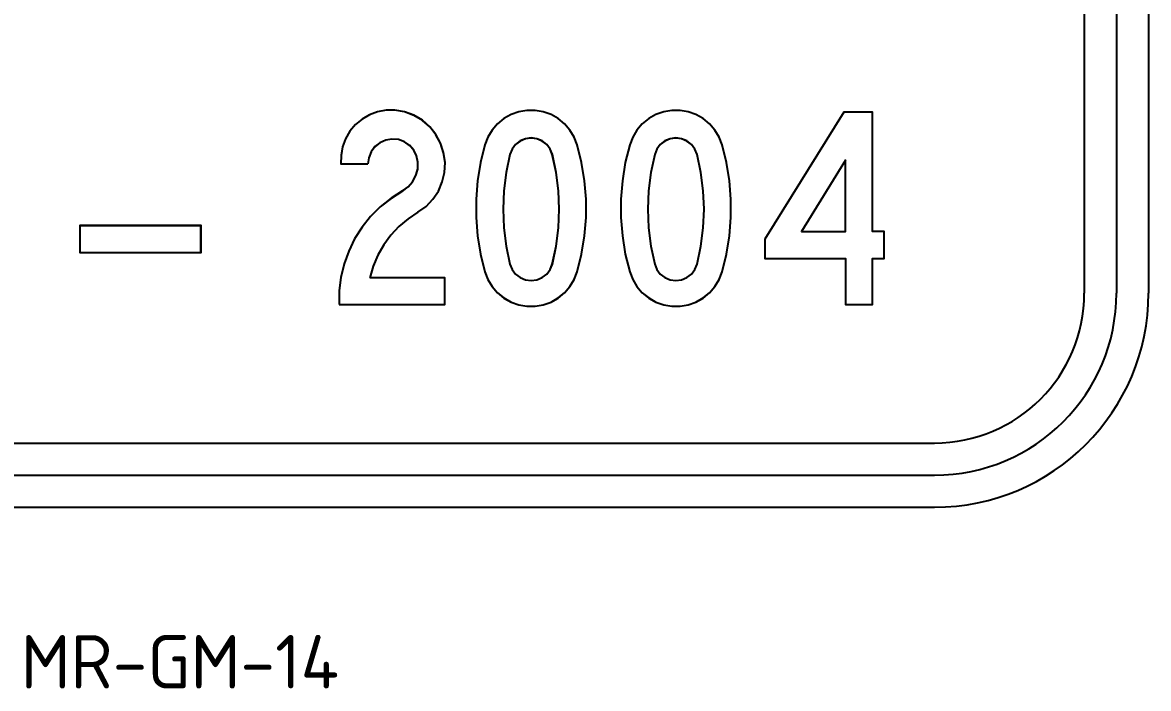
# Model space of a CAD drawing. Header units: millimetres. Extents: x 96 to 276, y 121 to 258.
# Drawn here: x 171.2 to 276.5, y 120.6 to 182.8 of the extents above; entities that cross this region are included whole.
import ezdxf

# ---------------------------------------------------------------- set-up
doc = ezdxf.new("R2010")
doc.units = ezdxf.units.MM
doc.layers.add('L25', color=1, linetype='Continuous')
doc.layers.add('L35', color=3, linetype='Continuous')
doc.styles.add('iso', font='iso3098b.shx')

# ---------------------------------------------------------------- blocks, each defined once
blk = doc.blocks.new('REVEGETATION')
at = {"layer": 'L35'}
for points in [[(89.92, -19.29), (90.67, -18.75), (91.31, -18.08), (91.83, -17.32), (92.19, -16.46), (92.41, -15.57), (92.45, -14.64), (92.32, -13.73), (92.04, -12.84), (91.6, -12.04), (91.03, -11.31), (90.33, -10.7), (89.53, -10.24), (88.67, -9.91), (87.76, -9.75), (86.94, -9.75), (86.15, -9.89), (85.39, -10.17), (84.69, -10.58), (84.07, -11.1), (83.55, -11.72), (83.15, -12.42), (82.87, -13.18), (82.73, -13.98), (82.72, -14.78), (85.24, -14.78)], [(89.92, -19.29), (90.67, -18.75), (91.31, -18.08), (91.83, -17.32), (92.19, -16.46), (92.41, -15.57), (92.45, -14.64), (92.32, -13.73), (92.04, -12.84), (91.6, -12.04), (91.03, -11.31), (90.33, -10.7), (89.53, -10.24), (88.67, -9.91), (87.76, -9.75), (86.94, -9.75), (86.15, -9.89), (85.39, -10.17), (84.69, -10.58), (84.07, -11.1), (83.55, -11.72), (83.15, -12.42), (82.87, -13.18), (82.73, -13.98), (82.72, -14.78), (85.24, -14.78)], [(89.92, -19.29), (90.67, -18.75), (91.31, -18.08), (91.83, -17.32), (92.19, -16.46), (92.41, -15.57), (92.45, -14.64), (92.32, -13.73), (92.04, -12.84), (91.6, -12.04), (91.03, -11.31), (90.33, -10.7), (89.53, -10.24), (88.67, -9.91), (87.76, -9.75), (86.94, -9.75), (86.15, -9.89), (85.39, -10.17), (84.69, -10.58), (84.07, -11.1), (83.55, -11.72), (83.15, -12.42), (82.87, -13.18), (82.73, -13.98), (82.72, -14.78), (85.24, -14.78)], [(89.92, -19.29), (90.67, -18.75), (91.31, -18.08), (91.83, -17.32), (92.19, -16.46), (92.41, -15.57), (92.45, -14.64), (92.32, -13.73), (92.04, -12.84), (91.6, -12.04), (91.03, -11.31), (90.33, -10.7), (89.53, -10.24), (88.67, -9.91), (87.76, -9.75), (86.94, -9.75), (86.15, -9.89), (85.39, -10.17), (84.69, -10.58), (84.07, -11.1), (83.55, -11.72), (83.15, -12.42), (82.87, -13.18), (82.73, -13.98), (82.72, -14.78), (85.24, -14.78)], [(104.81, -24.87), (105.22, -23.2), (105.49, -21.5), (105.63, -19.78), (105.63, -18.07), (105.49, -16.36), (105.22, -14.65), (104.81, -12.98), (104.53, -12.27), (104.13, -11.61), (103.63, -11.03), (103.03, -10.54), (102.37, -10.16), (101.63, -9.9), (100.88, -9.77), (100.11, -9.77), (99.35, -9.9), (98.63, -10.16), (97.96, -10.54), (97.36, -11.03), (96.86, -11.61), (96.46, -12.27), (96.18, -12.98), (95.77, -14.65), (95.49, -16.36), (95.35, -18.07), (95.35, -19.78), (95.49, -21.5), (95.77, -23.2), (96.18, -24.87), (96.46, -25.58), (96.86, -26.24), (97.36, -26.82), (97.96, -27.32), (98.63, -27.7), (99.35, -27.95), (100.11, -28.08), (100.88, -28.08), (101.63, -27.95), (102.37, -27.7), (103.03, -27.32), (103.63, -26.82), (104.13, -26.24), (104.53, -25.58), (104.81, -24.87), (104.81, -24.87)], [(104.81, -24.87), (105.22, -23.2), (105.49, -21.5), (105.63, -19.78), (105.63, -18.07), (105.49, -16.36), (105.22, -14.65), (104.81, -12.98), (104.53, -12.27), (104.13, -11.61), (103.63, -11.03), (103.03, -10.54), (102.37, -10.16), (101.63, -9.9), (100.88, -9.77), (100.11, -9.77), (99.35, -9.9), (98.63, -10.16), (97.96, -10.54), (97.36, -11.03), (96.86, -11.61), (96.46, -12.27), (96.18, -12.98), (95.77, -14.65), (95.49, -16.36), (95.35, -18.07), (95.35, -19.78), (95.49, -21.5), (95.77, -23.2), (96.18, -24.87), (96.46, -25.58), (96.86, -26.24), (97.36, -26.82), (97.96, -27.32), (98.63, -27.7), (99.35, -27.95), (100.11, -28.08), (100.88, -28.08), (101.63, -27.95), (102.37, -27.7), (103.03, -27.32), (103.63, -26.82), (104.13, -26.24), (104.53, -25.58), (104.81, -24.87), (104.81, -24.87)], [(104.81, -24.87), (105.22, -23.2), (105.49, -21.5), (105.63, -19.78), (105.63, -18.07), (105.49, -16.36), (105.22, -14.65), (104.81, -12.98), (104.53, -12.27), (104.13, -11.61), (103.63, -11.03), (103.03, -10.54), (102.37, -10.16), (101.63, -9.9), (100.88, -9.77), (100.11, -9.77), (99.35, -9.9), (98.63, -10.16), (97.96, -10.54), (97.36, -11.03), (96.86, -11.61), (96.46, -12.27), (96.18, -12.98), (95.77, -14.65), (95.49, -16.36), (95.35, -18.07), (95.35, -19.78), (95.49, -21.5), (95.77, -23.2), (96.18, -24.87), (96.46, -25.58), (96.86, -26.24), (97.36, -26.82), (97.96, -27.32), (98.63, -27.7), (99.35, -27.95), (100.11, -28.08), (100.88, -28.08), (101.63, -27.95), (102.37, -27.7), (103.03, -27.32), (103.63, -26.82), (104.13, -26.24), (104.53, -25.58), (104.81, -24.87), (104.81, -24.87)], [(104.81, -24.87), (105.22, -23.2), (105.49, -21.5), (105.63, -19.78), (105.63, -18.07), (105.49, -16.36), (105.22, -14.65), (104.81, -12.98), (104.53, -12.27), (104.13, -11.61), (103.63, -11.03), (103.03, -10.54), (102.37, -10.16), (101.63, -9.9), (100.88, -9.77), (100.11, -9.77), (99.35, -9.9), (98.63, -10.16), (97.96, -10.54), (97.36, -11.03), (96.86, -11.61), (96.46, -12.27), (96.18, -12.98), (95.77, -14.65), (95.49, -16.36), (95.35, -18.07), (95.35, -19.78), (95.49, -21.5), (95.77, -23.2), (96.18, -24.87), (96.46, -25.58), (96.86, -26.24), (97.36, -26.82), (97.96, -27.32), (98.63, -27.7), (99.35, -27.95), (100.11, -28.08), (100.88, -28.08), (101.63, -27.95), (102.37, -27.7), (103.03, -27.32), (103.63, -26.82), (104.13, -26.24), (104.53, -25.58), (104.81, -24.87), (104.81, -24.87)], [(118.35, -24.87), (118.76, -23.2), (119.03, -21.5), (119.17, -19.78), (119.17, -18.07), (119.03, -16.36), (118.76, -14.65), (118.35, -12.98), (118.07, -12.27), (117.67, -11.61), (117.16, -11.03), (116.57, -10.54), (115.89, -10.16), (115.17, -9.9), (114.42, -9.77), (113.64, -9.77), (112.89, -9.9), (112.16, -10.16), (111.5, -10.54), (110.89, -11.03), (110.39, -11.61), (110, -12.27), (109.72, -12.98), (109.3, -14.65), (109.03, -16.36), (108.89, -18.07), (108.89, -19.78), (109.03, -21.5), (109.3, -23.2), (109.72, -24.87), (110, -25.58), (110.39, -26.24), (110.89, -26.82), (111.5, -27.32), (112.16, -27.7), (112.89, -27.95), (113.64, -28.08), (114.42, -28.08), (115.17, -27.95), (115.89, -27.7), (116.57, -27.32), (117.16, -26.82), (117.67, -26.24), (118.07, -25.58), (118.35, -24.87), (118.35, -24.87)], [(118.35, -24.87), (118.76, -23.2), (119.03, -21.5), (119.17, -19.78), (119.17, -18.07), (119.03, -16.36), (118.76, -14.65), (118.35, -12.98), (118.07, -12.27), (117.67, -11.61), (117.16, -11.03), (116.57, -10.54), (115.89, -10.16), (115.17, -9.9), (114.42, -9.77), (113.64, -9.77), (112.89, -9.9), (112.16, -10.16), (111.5, -10.54), (110.89, -11.03), (110.39, -11.61), (110, -12.27), (109.72, -12.98), (109.3, -14.65), (109.03, -16.36), (108.89, -18.07), (108.89, -19.78), (109.03, -21.5), (109.3, -23.2), (109.72, -24.87), (110, -25.58), (110.39, -26.24), (110.89, -26.82), (111.5, -27.32), (112.16, -27.7), (112.89, -27.95), (113.64, -28.08), (114.42, -28.08), (115.17, -27.95), (115.89, -27.7), (116.57, -27.32), (117.16, -26.82), (117.67, -26.24), (118.07, -25.58), (118.35, -24.87), (118.35, -24.87)], [(118.35, -24.87), (118.76, -23.2), (119.03, -21.5), (119.17, -19.78), (119.17, -18.07), (119.03, -16.36), (118.76, -14.65), (118.35, -12.98), (118.07, -12.27), (117.67, -11.61), (117.16, -11.03), (116.57, -10.54), (115.89, -10.16), (115.17, -9.9), (114.42, -9.77), (113.64, -9.77), (112.89, -9.9), (112.16, -10.16), (111.5, -10.54), (110.89, -11.03), (110.39, -11.61), (110, -12.27), (109.72, -12.98), (109.3, -14.65), (109.03, -16.36), (108.89, -18.07), (108.89, -19.78), (109.03, -21.5), (109.3, -23.2), (109.72, -24.87), (110, -25.58), (110.39, -26.24), (110.89, -26.82), (111.5, -27.32), (112.16, -27.7), (112.89, -27.95), (113.64, -28.08), (114.42, -28.08), (115.17, -27.95), (115.89, -27.7), (116.57, -27.32), (117.16, -26.82), (117.67, -26.24), (118.07, -25.58), (118.35, -24.87), (118.35, -24.87)], [(118.35, -24.87), (118.76, -23.2), (119.03, -21.5), (119.17, -19.78), (119.17, -18.07), (119.03, -16.36), (118.76, -14.65), (118.35, -12.98), (118.07, -12.27), (117.67, -11.61), (117.16, -11.03), (116.57, -10.54), (115.89, -10.16), (115.17, -9.9), (114.42, -9.77), (113.64, -9.77), (112.89, -9.9), (112.16, -10.16), (111.5, -10.54), (110.89, -11.03), (110.39, -11.61), (110, -12.27), (109.72, -12.98), (109.3, -14.65), (109.03, -16.36), (108.89, -18.07), (108.89, -19.78), (109.03, -21.5), (109.3, -23.2), (109.72, -24.87), (110, -25.58), (110.39, -26.24), (110.89, -26.82), (111.5, -27.32), (112.16, -27.7), (112.89, -27.95), (113.64, -28.08), (114.42, -28.08), (115.17, -27.95), (115.89, -27.7), (116.57, -27.32), (117.16, -26.82), (117.67, -26.24), (118.07, -25.58), (118.35, -24.87), (118.35, -24.87)], [(129.9, -27.93), (132.41, -27.93), (132.41, -23.61), (133.49, -23.61), (133.49, -21.09), (132.41, -21.09), (132.41, -9.93), (129.72, -9.93), (122.35, -21.81), (122.35, -23.61), (129.9, -23.61), (129.9, -27.93), (129.9, -27.93)], [(129.9, -27.93), (132.41, -27.93), (132.41, -23.61), (133.49, -23.61), (133.49, -21.09), (132.41, -21.09), (132.41, -9.93), (129.72, -9.93), (122.35, -21.81), (122.35, -23.61), (129.9, -23.61), (129.9, -27.93), (129.9, -27.93)], [(129.9, -27.93), (132.41, -27.93), (132.41, -23.61), (133.49, -23.61), (133.49, -21.09), (132.41, -21.09), (132.41, -9.93), (129.72, -9.93), (122.35, -21.81), (122.35, -23.61), (129.9, -23.61), (129.9, -27.93), (129.9, -27.93)], [(129.9, -27.93), (132.41, -27.93), (132.41, -23.61), (133.49, -23.61), (133.49, -21.09), (132.41, -21.09), (132.41, -9.93), (129.72, -9.93), (122.35, -21.81), (122.35, -23.61), (129.9, -23.61), (129.9, -27.93), (129.9, -27.93)], [(89.92, -14.61), (89.79, -14.03), (89.53, -13.49), (89.14, -13.04), (88.65, -12.7), (88.09, -12.5), (87.49, -12.46), (86.9, -12.55), (86.36, -12.79), (85.9, -13.17), (85.54, -13.64), (85.32, -14.2), (85.24, -14.78)], [(89.92, -14.61), (89.79, -14.03), (89.53, -13.49), (89.14, -13.04), (88.65, -12.7), (88.09, -12.5), (87.49, -12.46), (86.9, -12.55), (86.36, -12.79), (85.9, -13.17), (85.54, -13.64), (85.32, -14.2), (85.24, -14.78)], [(89.92, -14.61), (89.79, -14.03), (89.53, -13.49), (89.14, -13.04), (88.65, -12.7), (88.09, -12.5), (87.49, -12.46), (86.9, -12.55), (86.36, -12.79), (85.9, -13.17), (85.54, -13.64), (85.32, -14.2), (85.24, -14.78)], [(89.92, -14.61), (89.79, -14.03), (89.53, -13.49), (89.14, -13.04), (88.65, -12.7), (88.09, -12.5), (87.49, -12.46), (86.9, -12.55), (86.36, -12.79), (85.9, -13.17), (85.54, -13.64), (85.32, -14.2), (85.24, -14.78)], [(102.47, -24.15), (102.83, -22.46), (103.05, -20.74), (103.12, -19.02), (103.05, -17.29), (102.83, -15.58), (102.47, -13.89), (102.27, -13.39), (101.95, -12.96), (101.53, -12.64), (101.03, -12.43), (100.49, -12.36), (99.96, -12.43), (99.47, -12.64), (99.05, -12.96), (98.72, -13.39), (98.52, -13.89), (98.16, -15.58), (97.94, -17.29), (97.87, -19.02), (97.94, -20.74), (98.16, -22.46), (98.52, -24.15), (98.72, -24.65), (99.05, -25.08), (99.47, -25.4), (99.96, -25.6), (100.49, -25.68), (101.03, -25.6), (101.53, -25.4), (101.95, -25.08), (102.27, -24.65), (102.47, -24.15), (102.47, -24.15)], [(102.47, -24.15), (102.83, -22.46), (103.05, -20.74), (103.12, -19.02), (103.05, -17.29), (102.83, -15.58), (102.47, -13.89), (102.27, -13.39), (101.95, -12.96), (101.53, -12.64), (101.03, -12.43), (100.49, -12.36), (99.96, -12.43), (99.47, -12.64), (99.05, -12.96), (98.72, -13.39), (98.52, -13.89), (98.16, -15.58), (97.94, -17.29), (97.87, -19.02), (97.94, -20.74), (98.16, -22.46), (98.52, -24.15), (98.72, -24.65), (99.05, -25.08), (99.47, -25.4), (99.96, -25.6), (100.49, -25.68), (101.03, -25.6), (101.53, -25.4), (101.95, -25.08), (102.27, -24.65), (102.47, -24.15), (102.47, -24.15)], [(102.47, -24.15), (102.83, -22.46), (103.05, -20.74), (103.12, -19.02), (103.05, -17.29), (102.83, -15.58), (102.47, -13.89), (102.27, -13.39), (101.95, -12.96), (101.53, -12.64), (101.03, -12.43), (100.49, -12.36), (99.96, -12.43), (99.47, -12.64), (99.05, -12.96), (98.72, -13.39), (98.52, -13.89), (98.16, -15.58), (97.94, -17.29), (97.87, -19.02), (97.94, -20.74), (98.16, -22.46), (98.52, -24.15), (98.72, -24.65), (99.05, -25.08), (99.47, -25.4), (99.96, -25.6), (100.49, -25.68), (101.03, -25.6), (101.53, -25.4), (101.95, -25.08), (102.27, -24.65), (102.47, -24.15), (102.47, -24.15)], [(102.47, -24.15), (102.83, -22.46), (103.05, -20.74), (103.12, -19.02), (103.05, -17.29), (102.83, -15.58), (102.47, -13.89), (102.27, -13.39), (101.95, -12.96), (101.53, -12.64), (101.03, -12.43), (100.49, -12.36), (99.96, -12.43), (99.47, -12.64), (99.05, -12.96), (98.72, -13.39), (98.52, -13.89), (98.16, -15.58), (97.94, -17.29), (97.87, -19.02), (97.94, -20.74), (98.16, -22.46), (98.52, -24.15), (98.72, -24.65), (99.05, -25.08), (99.47, -25.4), (99.96, -25.6), (100.49, -25.68), (101.03, -25.6), (101.53, -25.4), (101.95, -25.08), (102.27, -24.65), (102.47, -24.15), (102.47, -24.15)], [(116.01, -24.15), (116.37, -22.46), (116.58, -20.74), (116.66, -19.02), (116.58, -17.29), (116.37, -15.58), (116.01, -13.89), (115.81, -13.39), (115.48, -12.96), (115.05, -12.64), (114.56, -12.43), (114.03, -12.36), (113.5, -12.43), (113, -12.64), (112.57, -12.96), (112.25, -13.39), (112.06, -13.89), (111.69, -15.58), (111.47, -17.29), (111.41, -19.02), (111.47, -20.74), (111.69, -22.46), (112.06, -24.15), (112.25, -24.65), (112.57, -25.08), (113, -25.4), (113.5, -25.6), (114.03, -25.68), (114.56, -25.6), (115.05, -25.4), (115.48, -25.08), (115.81, -24.65), (116.01, -24.15), (116.01, -24.15)], [(116.01, -24.15), (116.37, -22.46), (116.58, -20.74), (116.66, -19.02), (116.58, -17.29), (116.37, -15.58), (116.01, -13.89), (115.81, -13.39), (115.48, -12.96), (115.05, -12.64), (114.56, -12.43), (114.03, -12.36), (113.5, -12.43), (113, -12.64), (112.57, -12.96), (112.25, -13.39), (112.06, -13.89), (111.69, -15.58), (111.47, -17.29), (111.41, -19.02), (111.47, -20.74), (111.69, -22.46), (112.06, -24.15), (112.25, -24.65), (112.57, -25.08), (113, -25.4), (113.5, -25.6), (114.03, -25.68), (114.56, -25.6), (115.05, -25.4), (115.48, -25.08), (115.81, -24.65), (116.01, -24.15), (116.01, -24.15)], [(116.01, -24.15), (116.37, -22.46), (116.58, -20.74), (116.66, -19.02), (116.58, -17.29), (116.37, -15.58), (116.01, -13.89), (115.81, -13.39), (115.48, -12.96), (115.05, -12.64), (114.56, -12.43), (114.03, -12.36), (113.5, -12.43), (113, -12.64), (112.57, -12.96), (112.25, -13.39), (112.06, -13.89), (111.69, -15.58), (111.47, -17.29), (111.41, -19.02), (111.47, -20.74), (111.69, -22.46), (112.06, -24.15), (112.25, -24.65), (112.57, -25.08), (113, -25.4), (113.5, -25.6), (114.03, -25.68), (114.56, -25.6), (115.05, -25.4), (115.48, -25.08), (115.81, -24.65), (116.01, -24.15), (116.01, -24.15)], [(116.01, -24.15), (116.37, -22.46), (116.58, -20.74), (116.66, -19.02), (116.58, -17.29), (116.37, -15.58), (116.01, -13.89), (115.81, -13.39), (115.48, -12.96), (115.05, -12.64), (114.56, -12.43), (114.03, -12.36), (113.5, -12.43), (113, -12.64), (112.57, -12.96), (112.25, -13.39), (112.06, -13.89), (111.69, -15.58), (111.47, -17.29), (111.41, -19.02), (111.47, -20.74), (111.69, -22.46), (112.06, -24.15), (112.25, -24.65), (112.57, -25.08), (113, -25.4), (113.5, -25.6), (114.03, -25.68), (114.56, -25.6), (115.05, -25.4), (115.48, -25.08), (115.81, -24.65), (116.01, -24.15), (116.01, -24.15)], [(88.47, -17.31), (89, -16.93), (89.42, -16.44), (89.72, -15.87), (89.9, -15.25), (89.92, -14.61)], [(88.47, -17.31), (89, -16.93), (89.42, -16.44), (89.72, -15.87), (89.9, -15.25), (89.92, -14.61)], [(88.47, -17.31), (89, -16.93), (89.42, -16.44), (89.72, -15.87), (89.9, -15.25), (89.92, -14.61)], [(88.47, -17.31), (89, -16.93), (89.42, -16.44), (89.72, -15.87), (89.9, -15.25), (89.92, -14.61)], [(129.9, -21.09), (129.9, -14.43), (125.77, -21.09), (129.9, -21.09), (129.9, -21.09)], [(129.9, -21.09), (129.9, -14.43), (125.77, -21.09), (129.9, -21.09), (129.9, -21.09)], [(129.9, -21.09), (129.9, -14.43), (125.77, -21.09), (129.9, -21.09), (129.9, -21.09)], [(129.9, -21.09), (129.9, -14.43), (125.77, -21.09), (129.9, -21.09), (129.9, -21.09)], [(88.47, -17.31), (87.4, -18), (86.39, -18.79), (85.49, -19.7), (84.69, -20.69), (84, -21.78), (83.44, -22.92), (83.01, -24.13), (82.72, -25.38), (82.56, -26.65), (82.55, -27.93)], [(88.47, -17.31), (87.4, -18), (86.39, -18.79), (85.49, -19.7), (84.69, -20.69), (84, -21.78), (83.44, -22.92), (83.01, -24.13), (82.72, -25.38), (82.56, -26.65), (82.55, -27.93)], [(88.47, -17.31), (87.4, -18), (86.39, -18.79), (85.49, -19.7), (84.69, -20.69), (84, -21.78), (83.44, -22.92), (83.01, -24.13), (82.72, -25.38), (82.56, -26.65), (82.55, -27.93)], [(88.47, -17.31), (87.4, -18), (86.39, -18.79), (85.49, -19.7), (84.69, -20.69), (84, -21.78), (83.44, -22.92), (83.01, -24.13), (82.72, -25.38), (82.56, -26.65), (82.55, -27.93)], [(89.92, -19.29), (88.99, -19.91), (88.14, -20.64), (87.39, -21.44), (86.73, -22.35), (86.18, -23.31), (85.74, -24.34), (85.42, -25.41)], [(89.92, -19.29), (88.99, -19.91), (88.14, -20.64), (87.39, -21.44), (86.73, -22.35), (86.18, -23.31), (85.74, -24.34), (85.42, -25.41)], [(89.92, -19.29), (88.99, -19.91), (88.14, -20.64), (87.39, -21.44), (86.73, -22.35), (86.18, -23.31), (85.74, -24.34), (85.42, -25.41)], [(89.92, -19.29), (88.99, -19.91), (88.14, -20.64), (87.39, -21.44), (86.73, -22.35), (86.18, -23.31), (85.74, -24.34), (85.42, -25.41)], [(58.31, -23.07), (69.63, -23.07), (69.63, -20.55), (58.31, -20.55), (58.31, -23.07), (58.31, -23.07)], [(58.31, -23.07), (69.63, -23.07), (69.63, -20.55), (58.31, -20.55), (58.31, -23.07), (58.31, -23.07)], [(58.31, -23.07), (69.63, -23.07), (69.63, -20.55), (58.31, -20.55), (58.31, -23.07), (58.31, -23.07)], [(82.55, -27.93), (92.43, -27.93), (92.43, -25.41), (85.42, -25.41)], [(82.55, -27.93), (92.43, -27.93), (92.43, -25.41), (85.42, -25.41)], [(82.55, -27.93), (92.43, -27.93), (92.43, -25.41), (85.42, -25.41)], [(82.55, -27.93), (92.43, -27.93), (92.43, -25.41), (85.42, -25.41)]]:
    blk.add_lwpolyline(points, dxfattribs=at)

msp = doc.modelspace()

# ---------------------------------------------------------------- linework, layer by layer
at = {"layer": 'L35'}
for p, q in [((270.5, 237.53), (270.5, 157.53)), ((273.5, 237.53), (273.5, 157.53)), ((276.5, 237.53), (276.5, 157.53)), ((116.5, 143.53), (256.5, 143.53)), ((116.5, 140.53), (256.5, 140.53)), ((116.5, 137.53), (256.5, 137.53))]:
    msp.add_line(p, q, dxfattribs=at)
for points in [[(208.21, 165.12), (208.96, 165.65), (209.6, 166.32), (210.12, 167.09), (210.48, 167.94), (210.7, 168.83), (210.74, 169.76), (210.61, 170.68), (210.33, 171.56), (209.89, 172.37), (209.32, 173.09), (208.62, 173.71), (207.82, 174.17), (206.96, 174.49), (206.05, 174.65), (205.23, 174.65), (204.44, 174.51), (203.68, 174.23), (202.98, 173.82), (202.36, 173.31), (201.84, 172.68), (201.44, 171.98), (201.16, 171.23), (201.02, 170.43), (201.01, 169.62), (203.53, 169.62)], [(208.21, 165.12), (208.96, 165.65), (209.6, 166.32), (210.12, 167.09), (210.48, 167.94), (210.7, 168.83), (210.74, 169.76), (210.61, 170.68), (210.33, 171.56), (209.89, 172.37), (209.32, 173.09), (208.62, 173.71), (207.82, 174.17), (206.96, 174.49), (206.05, 174.65), (205.23, 174.65), (204.44, 174.51), (203.68, 174.23), (202.98, 173.82), (202.36, 173.31), (201.84, 172.68), (201.44, 171.98), (201.16, 171.23), (201.02, 170.43), (201.01, 169.62), (203.53, 169.62)], [(208.21, 165.12), (208.96, 165.65), (209.6, 166.32), (210.12, 167.09), (210.48, 167.94), (210.7, 168.83), (210.74, 169.76), (210.61, 170.68), (210.33, 171.56), (209.89, 172.37), (209.32, 173.09), (208.62, 173.71), (207.82, 174.17), (206.96, 174.49), (206.05, 174.65), (205.23, 174.65), (204.44, 174.51), (203.68, 174.23), (202.98, 173.82), (202.36, 173.31), (201.84, 172.68), (201.44, 171.98), (201.16, 171.23), (201.02, 170.43), (201.01, 169.62), (203.53, 169.62)], [(208.21, 165.12), (208.96, 165.65), (209.6, 166.32), (210.12, 167.09), (210.48, 167.94), (210.7, 168.83), (210.74, 169.76), (210.61, 170.68), (210.33, 171.56), (209.89, 172.37), (209.32, 173.09), (208.62, 173.71), (207.82, 174.17), (206.96, 174.49), (206.05, 174.65), (205.23, 174.65), (204.44, 174.51), (203.68, 174.23), (202.98, 173.82), (202.36, 173.31), (201.84, 172.68), (201.44, 171.98), (201.16, 171.23), (201.02, 170.43), (201.01, 169.62), (203.53, 169.62)], [(223.1, 159.53), (223.51, 161.2), (223.78, 162.91), (223.92, 164.62), (223.92, 166.33), (223.78, 168.05), (223.51, 169.75), (223.1, 171.42), (222.82, 172.13), (222.42, 172.79), (221.92, 173.37), (221.33, 173.87), (220.66, 174.24), (219.92, 174.5), (219.17, 174.63), (218.4, 174.63), (217.64, 174.5), (216.92, 174.24), (216.25, 173.87), (215.65, 173.37), (215.15, 172.79), (214.75, 172.13), (214.47, 171.42), (214.06, 169.75), (213.78, 168.05), (213.64, 166.33), (213.64, 164.62), (213.78, 162.91), (214.06, 161.2), (214.47, 159.53), (214.75, 158.82), (215.15, 158.16), (215.65, 157.58), (216.25, 157.09), (216.92, 156.71), (217.64, 156.45), (218.4, 156.32), (219.17, 156.32), (219.92, 156.45), (220.66, 156.71), (221.33, 157.09), (221.92, 157.58), (222.42, 158.16), (222.82, 158.82), (223.1, 159.53), (223.1, 159.53)], [(223.1, 159.53), (223.51, 161.2), (223.78, 162.91), (223.92, 164.62), (223.92, 166.33), (223.78, 168.05), (223.51, 169.75), (223.1, 171.42), (222.82, 172.13), (222.42, 172.79), (221.92, 173.37), (221.33, 173.87), (220.66, 174.24), (219.92, 174.5), (219.17, 174.63), (218.4, 174.63), (217.64, 174.5), (216.92, 174.24), (216.25, 173.87), (215.65, 173.37), (215.15, 172.79), (214.75, 172.13), (214.47, 171.42), (214.06, 169.75), (213.78, 168.05), (213.64, 166.33), (213.64, 164.62), (213.78, 162.91), (214.06, 161.2), (214.47, 159.53), (214.75, 158.82), (215.15, 158.16), (215.65, 157.58), (216.25, 157.09), (216.92, 156.71), (217.64, 156.45), (218.4, 156.32), (219.17, 156.32), (219.92, 156.45), (220.66, 156.71), (221.33, 157.09), (221.92, 157.58), (222.42, 158.16), (222.82, 158.82), (223.1, 159.53), (223.1, 159.53)], [(223.1, 159.53), (223.51, 161.2), (223.78, 162.91), (223.92, 164.62), (223.92, 166.33), (223.78, 168.05), (223.51, 169.75), (223.1, 171.42), (222.82, 172.13), (222.42, 172.79), (221.92, 173.37), (221.33, 173.87), (220.66, 174.24), (219.92, 174.5), (219.17, 174.63), (218.4, 174.63), (217.64, 174.5), (216.92, 174.24), (216.25, 173.87), (215.65, 173.37), (215.15, 172.79), (214.75, 172.13), (214.47, 171.42), (214.06, 169.75), (213.78, 168.05), (213.64, 166.33), (213.64, 164.62), (213.78, 162.91), (214.06, 161.2), (214.47, 159.53), (214.75, 158.82), (215.15, 158.16), (215.65, 157.58), (216.25, 157.09), (216.92, 156.71), (217.64, 156.45), (218.4, 156.32), (219.17, 156.32), (219.92, 156.45), (220.66, 156.71), (221.33, 157.09), (221.92, 157.58), (222.42, 158.16), (222.82, 158.82), (223.1, 159.53), (223.1, 159.53)], [(223.1, 159.53), (223.51, 161.2), (223.78, 162.91), (223.92, 164.62), (223.92, 166.33), (223.78, 168.05), (223.51, 169.75), (223.1, 171.42), (222.82, 172.13), (222.42, 172.79), (221.92, 173.37), (221.33, 173.87), (220.66, 174.24), (219.92, 174.5), (219.17, 174.63), (218.4, 174.63), (217.64, 174.5), (216.92, 174.24), (216.25, 173.87), (215.65, 173.37), (215.15, 172.79), (214.75, 172.13), (214.47, 171.42), (214.06, 169.75), (213.78, 168.05), (213.64, 166.33), (213.64, 164.62), (213.78, 162.91), (214.06, 161.2), (214.47, 159.53), (214.75, 158.82), (215.15, 158.16), (215.65, 157.58), (216.25, 157.09), (216.92, 156.71), (217.64, 156.45), (218.4, 156.32), (219.17, 156.32), (219.92, 156.45), (220.66, 156.71), (221.33, 157.09), (221.92, 157.58), (222.42, 158.16), (222.82, 158.82), (223.1, 159.53), (223.1, 159.53)], [(236.64, 159.53), (237.05, 161.2), (237.32, 162.91), (237.46, 164.62), (237.46, 166.33), (237.32, 168.05), (237.05, 169.75), (236.64, 171.42), (236.36, 172.13), (235.96, 172.79), (235.46, 173.37), (234.86, 173.87), (234.18, 174.24), (233.46, 174.5), (232.71, 174.63), (231.93, 174.63), (231.18, 174.5), (230.45, 174.24), (229.79, 173.87), (229.18, 173.37), (228.68, 172.79), (228.29, 172.13), (228.01, 171.42), (227.59, 169.75), (227.32, 168.05), (227.18, 166.33), (227.18, 164.62), (227.32, 162.91), (227.59, 161.2), (228.01, 159.53), (228.29, 158.82), (228.68, 158.16), (229.18, 157.58), (229.79, 157.09), (230.45, 156.71), (231.18, 156.45), (231.93, 156.32), (232.71, 156.32), (233.46, 156.45), (234.18, 156.71), (234.86, 157.09), (235.46, 157.58), (235.96, 158.16), (236.36, 158.82), (236.64, 159.53), (236.64, 159.53)], [(236.64, 159.53), (237.05, 161.2), (237.32, 162.91), (237.46, 164.62), (237.46, 166.33), (237.32, 168.05), (237.05, 169.75), (236.64, 171.42), (236.36, 172.13), (235.96, 172.79), (235.46, 173.37), (234.86, 173.87), (234.18, 174.24), (233.46, 174.5), (232.71, 174.63), (231.93, 174.63), (231.18, 174.5), (230.45, 174.24), (229.79, 173.87), (229.18, 173.37), (228.68, 172.79), (228.29, 172.13), (228.01, 171.42), (227.59, 169.75), (227.32, 168.05), (227.18, 166.33), (227.18, 164.62), (227.32, 162.91), (227.59, 161.2), (228.01, 159.53), (228.29, 158.82), (228.68, 158.16), (229.18, 157.58), (229.79, 157.09), (230.45, 156.71), (231.18, 156.45), (231.93, 156.32), (232.71, 156.32), (233.46, 156.45), (234.18, 156.71), (234.86, 157.09), (235.46, 157.58), (235.96, 158.16), (236.36, 158.82), (236.64, 159.53), (236.64, 159.53)], [(236.64, 159.53), (237.05, 161.2), (237.32, 162.91), (237.46, 164.62), (237.46, 166.33), (237.32, 168.05), (237.05, 169.75), (236.64, 171.42), (236.36, 172.13), (235.96, 172.79), (235.46, 173.37), (234.86, 173.87), (234.18, 174.24), (233.46, 174.5), (232.71, 174.63), (231.93, 174.63), (231.18, 174.5), (230.45, 174.24), (229.79, 173.87), (229.18, 173.37), (228.68, 172.79), (228.29, 172.13), (228.01, 171.42), (227.59, 169.75), (227.32, 168.05), (227.18, 166.33), (227.18, 164.62), (227.32, 162.91), (227.59, 161.2), (228.01, 159.53), (228.29, 158.82), (228.68, 158.16), (229.18, 157.58), (229.79, 157.09), (230.45, 156.71), (231.18, 156.45), (231.93, 156.32), (232.71, 156.32), (233.46, 156.45), (234.18, 156.71), (234.86, 157.09), (235.46, 157.58), (235.96, 158.16), (236.36, 158.82), (236.64, 159.53), (236.64, 159.53)], [(236.64, 159.53), (237.05, 161.2), (237.32, 162.91), (237.46, 164.62), (237.46, 166.33), (237.32, 168.05), (237.05, 169.75), (236.64, 171.42), (236.36, 172.13), (235.96, 172.79), (235.46, 173.37), (234.86, 173.87), (234.18, 174.24), (233.46, 174.5), (232.71, 174.63), (231.93, 174.63), (231.18, 174.5), (230.45, 174.24), (229.79, 173.87), (229.18, 173.37), (228.68, 172.79), (228.29, 172.13), (228.01, 171.42), (227.59, 169.75), (227.32, 168.05), (227.18, 166.33), (227.18, 164.62), (227.32, 162.91), (227.59, 161.2), (228.01, 159.53), (228.29, 158.82), (228.68, 158.16), (229.18, 157.58), (229.79, 157.09), (230.45, 156.71), (231.18, 156.45), (231.93, 156.32), (232.71, 156.32), (233.46, 156.45), (234.18, 156.71), (234.86, 157.09), (235.46, 157.58), (235.96, 158.16), (236.36, 158.82), (236.64, 159.53), (236.64, 159.53)], [(248.19, 156.47), (250.71, 156.47), (250.71, 160.79), (251.78, 160.79), (251.78, 163.32), (250.71, 163.32), (250.71, 174.47), (248.01, 174.47), (240.64, 162.59), (240.64, 160.79), (248.19, 160.79), (248.19, 156.47), (248.19, 156.47)], [(248.19, 156.47), (250.71, 156.47), (250.71, 160.79), (251.78, 160.79), (251.78, 163.32), (250.71, 163.32), (250.71, 174.47), (248.01, 174.47), (240.64, 162.59), (240.64, 160.79), (248.19, 160.79), (248.19, 156.47), (248.19, 156.47)], [(248.19, 156.47), (250.71, 156.47), (250.71, 160.79), (251.78, 160.79), (251.78, 163.32), (250.71, 163.32), (250.71, 174.47), (248.01, 174.47), (240.64, 162.59), (240.64, 160.79), (248.19, 160.79), (248.19, 156.47), (248.19, 156.47)], [(248.19, 156.47), (250.71, 156.47), (250.71, 160.79), (251.78, 160.79), (251.78, 163.32), (250.71, 163.32), (250.71, 174.47), (248.01, 174.47), (240.64, 162.59), (240.64, 160.79), (248.19, 160.79), (248.19, 156.47), (248.19, 156.47)], [(208.21, 169.79), (208.08, 170.38), (207.82, 170.91), (207.43, 171.37), (206.94, 171.7), (206.38, 171.91), (205.78, 171.95), (205.19, 171.85), (204.65, 171.61), (204.19, 171.24), (203.83, 170.76), (203.61, 170.2), (203.53, 169.62)], [(208.21, 169.79), (208.08, 170.38), (207.82, 170.91), (207.43, 171.37), (206.94, 171.7), (206.38, 171.91), (205.78, 171.95), (205.19, 171.85), (204.65, 171.61), (204.19, 171.24), (203.83, 170.76), (203.61, 170.2), (203.53, 169.62)], [(208.21, 169.79), (208.08, 170.38), (207.82, 170.91), (207.43, 171.37), (206.94, 171.7), (206.38, 171.91), (205.78, 171.95), (205.19, 171.85), (204.65, 171.61), (204.19, 171.24), (203.83, 170.76), (203.61, 170.2), (203.53, 169.62)], [(208.21, 169.79), (208.08, 170.38), (207.82, 170.91), (207.43, 171.37), (206.94, 171.7), (206.38, 171.91), (205.78, 171.95), (205.19, 171.85), (204.65, 171.61), (204.19, 171.24), (203.83, 170.76), (203.61, 170.2), (203.53, 169.62)], [(220.77, 160.26), (221.12, 161.95), (221.34, 163.66), (221.41, 165.39), (221.34, 167.11), (221.12, 168.82), (220.77, 170.52), (220.56, 171.01), (220.24, 171.44), (219.82, 171.77), (219.32, 171.97), (218.78, 172.05), (218.25, 171.97), (217.76, 171.77), (217.34, 171.44), (217.01, 171.01), (216.81, 170.52), (216.45, 168.82), (216.23, 167.11), (216.16, 165.39), (216.23, 163.66), (216.45, 161.95), (216.81, 160.26), (217.01, 159.76), (217.34, 159.33), (217.76, 159.01), (218.25, 158.8), (218.78, 158.72), (219.32, 158.8), (219.82, 159.01), (220.24, 159.33), (220.56, 159.76), (220.77, 160.26), (220.77, 160.26)], [(220.77, 160.26), (221.12, 161.95), (221.34, 163.66), (221.41, 165.39), (221.34, 167.11), (221.12, 168.82), (220.77, 170.52), (220.56, 171.01), (220.24, 171.44), (219.82, 171.77), (219.32, 171.97), (218.78, 172.05), (218.25, 171.97), (217.76, 171.77), (217.34, 171.44), (217.01, 171.01), (216.81, 170.52), (216.45, 168.82), (216.23, 167.11), (216.16, 165.39), (216.23, 163.66), (216.45, 161.95), (216.81, 160.26), (217.01, 159.76), (217.34, 159.33), (217.76, 159.01), (218.25, 158.8), (218.78, 158.72), (219.32, 158.8), (219.82, 159.01), (220.24, 159.33), (220.56, 159.76), (220.77, 160.26), (220.77, 160.26)], [(220.77, 160.26), (221.12, 161.95), (221.34, 163.66), (221.41, 165.39), (221.34, 167.11), (221.12, 168.82), (220.77, 170.52), (220.56, 171.01), (220.24, 171.44), (219.82, 171.77), (219.32, 171.97), (218.78, 172.05), (218.25, 171.97), (217.76, 171.77), (217.34, 171.44), (217.01, 171.01), (216.81, 170.52), (216.45, 168.82), (216.23, 167.11), (216.16, 165.39), (216.23, 163.66), (216.45, 161.95), (216.81, 160.26), (217.01, 159.76), (217.34, 159.33), (217.76, 159.01), (218.25, 158.8), (218.78, 158.72), (219.32, 158.8), (219.82, 159.01), (220.24, 159.33), (220.56, 159.76), (220.77, 160.26), (220.77, 160.26)], [(220.77, 160.26), (221.12, 161.95), (221.34, 163.66), (221.41, 165.39), (221.34, 167.11), (221.12, 168.82), (220.77, 170.52), (220.56, 171.01), (220.24, 171.44), (219.82, 171.77), (219.32, 171.97), (218.78, 172.05), (218.25, 171.97), (217.76, 171.77), (217.34, 171.44), (217.01, 171.01), (216.81, 170.52), (216.45, 168.82), (216.23, 167.11), (216.16, 165.39), (216.23, 163.66), (216.45, 161.95), (216.81, 160.26), (217.01, 159.76), (217.34, 159.33), (217.76, 159.01), (218.25, 158.8), (218.78, 158.72), (219.32, 158.8), (219.82, 159.01), (220.24, 159.33), (220.56, 159.76), (220.77, 160.26), (220.77, 160.26)], [(234.3, 160.26), (234.66, 161.95), (234.87, 163.66), (234.95, 165.39), (234.87, 167.11), (234.66, 168.82), (234.3, 170.52), (234.1, 171.01), (233.77, 171.44), (233.34, 171.77), (232.85, 171.97), (232.32, 172.05), (231.79, 171.97), (231.29, 171.77), (230.86, 171.44), (230.54, 171.01), (230.35, 170.52), (229.98, 168.82), (229.76, 167.11), (229.7, 165.39), (229.76, 163.66), (229.98, 161.95), (230.35, 160.26), (230.54, 159.76), (230.86, 159.33), (231.29, 159.01), (231.79, 158.8), (232.32, 158.72), (232.85, 158.8), (233.34, 159.01), (233.77, 159.33), (234.1, 159.76), (234.3, 160.26), (234.3, 160.26)], [(234.3, 160.26), (234.66, 161.95), (234.87, 163.66), (234.95, 165.39), (234.87, 167.11), (234.66, 168.82), (234.3, 170.52), (234.1, 171.01), (233.77, 171.44), (233.34, 171.77), (232.85, 171.97), (232.32, 172.05), (231.79, 171.97), (231.29, 171.77), (230.86, 171.44), (230.54, 171.01), (230.35, 170.52), (229.98, 168.82), (229.76, 167.11), (229.7, 165.39), (229.76, 163.66), (229.98, 161.95), (230.35, 160.26), (230.54, 159.76), (230.86, 159.33), (231.29, 159.01), (231.79, 158.8), (232.32, 158.72), (232.85, 158.8), (233.34, 159.01), (233.77, 159.33), (234.1, 159.76), (234.3, 160.26), (234.3, 160.26)], [(234.3, 160.26), (234.66, 161.95), (234.87, 163.66), (234.95, 165.39), (234.87, 167.11), (234.66, 168.82), (234.3, 170.52), (234.1, 171.01), (233.77, 171.44), (233.34, 171.77), (232.85, 171.97), (232.32, 172.05), (231.79, 171.97), (231.29, 171.77), (230.86, 171.44), (230.54, 171.01), (230.35, 170.52), (229.98, 168.82), (229.76, 167.11), (229.7, 165.39), (229.76, 163.66), (229.98, 161.95), (230.35, 160.26), (230.54, 159.76), (230.86, 159.33), (231.29, 159.01), (231.79, 158.8), (232.32, 158.72), (232.85, 158.8), (233.34, 159.01), (233.77, 159.33), (234.1, 159.76), (234.3, 160.26), (234.3, 160.26)], [(234.3, 160.26), (234.66, 161.95), (234.87, 163.66), (234.95, 165.39), (234.87, 167.11), (234.66, 168.82), (234.3, 170.52), (234.1, 171.01), (233.77, 171.44), (233.34, 171.77), (232.85, 171.97), (232.32, 172.05), (231.79, 171.97), (231.29, 171.77), (230.86, 171.44), (230.54, 171.01), (230.35, 170.52), (229.98, 168.82), (229.76, 167.11), (229.7, 165.39), (229.76, 163.66), (229.98, 161.95), (230.35, 160.26), (230.54, 159.76), (230.86, 159.33), (231.29, 159.01), (231.79, 158.8), (232.32, 158.72), (232.85, 158.8), (233.34, 159.01), (233.77, 159.33), (234.1, 159.76), (234.3, 160.26), (234.3, 160.26)], [(206.76, 167.1), (207.29, 167.48), (207.71, 167.96), (208.02, 168.53), (208.19, 169.16), (208.21, 169.79)], [(206.76, 167.1), (207.29, 167.48), (207.71, 167.96), (208.02, 168.53), (208.19, 169.16), (208.21, 169.79)], [(206.76, 167.1), (207.29, 167.48), (207.71, 167.96), (208.02, 168.53), (208.19, 169.16), (208.21, 169.79)], [(206.76, 167.1), (207.29, 167.48), (207.71, 167.96), (208.02, 168.53), (208.19, 169.16), (208.21, 169.79)], [(248.19, 163.32), (248.19, 169.98), (244.06, 163.32), (248.19, 163.32), (248.19, 163.32)], [(248.19, 163.32), (248.19, 169.98), (244.06, 163.32), (248.19, 163.32), (248.19, 163.32)], [(248.19, 163.32), (248.19, 169.98), (244.06, 163.32), (248.19, 163.32), (248.19, 163.32)], [(248.19, 163.32), (248.19, 169.98), (244.06, 163.32), (248.19, 163.32), (248.19, 163.32)], [(206.76, 167.1), (205.69, 166.41), (204.68, 165.61), (203.78, 164.71), (202.98, 163.71), (202.29, 162.63), (201.73, 161.48), (201.3, 160.28), (201.01, 159.03), (200.85, 157.75), (200.84, 156.47)], [(206.76, 167.1), (205.69, 166.41), (204.68, 165.61), (203.78, 164.71), (202.98, 163.71), (202.29, 162.63), (201.73, 161.48), (201.3, 160.28), (201.01, 159.03), (200.85, 157.75), (200.84, 156.47)], [(206.76, 167.1), (205.69, 166.41), (204.68, 165.61), (203.78, 164.71), (202.98, 163.71), (202.29, 162.63), (201.73, 161.48), (201.3, 160.28), (201.01, 159.03), (200.85, 157.75), (200.84, 156.47)], [(206.76, 167.1), (205.69, 166.41), (204.68, 165.61), (203.78, 164.71), (202.98, 163.71), (202.29, 162.63), (201.73, 161.48), (201.3, 160.28), (201.01, 159.03), (200.85, 157.75), (200.84, 156.47)], [(208.21, 165.12), (207.28, 164.49), (206.43, 163.77), (205.68, 162.96), (205.02, 162.06), (204.47, 161.1), (204.03, 160.06), (203.71, 158.99)], [(208.21, 165.12), (207.28, 164.49), (206.43, 163.77), (205.68, 162.96), (205.02, 162.06), (204.47, 161.1), (204.03, 160.06), (203.71, 158.99)], [(208.21, 165.12), (207.28, 164.49), (206.43, 163.77), (205.68, 162.96), (205.02, 162.06), (204.47, 161.1), (204.03, 160.06), (203.71, 158.99)], [(208.21, 165.12), (207.28, 164.49), (206.43, 163.77), (205.68, 162.96), (205.02, 162.06), (204.47, 161.1), (204.03, 160.06), (203.71, 158.99)], [(176.6, 161.33), (187.93, 161.33), (187.93, 163.86), (176.6, 163.86), (176.6, 161.33), (176.6, 161.33)], [(176.6, 161.33), (187.93, 161.33), (187.93, 163.86), (176.6, 163.86), (176.6, 161.33), (176.6, 161.33)], [(176.6, 161.33), (187.93, 161.33), (187.93, 163.86), (176.6, 163.86), (176.6, 161.33), (176.6, 161.33)], [(200.84, 156.47), (210.72, 156.47), (210.72, 158.99), (203.71, 158.99)], [(200.84, 156.47), (210.72, 156.47), (210.72, 158.99), (203.71, 158.99)], [(200.84, 156.47), (210.72, 156.47), (210.72, 158.99), (203.71, 158.99)], [(200.84, 156.47), (210.72, 156.47), (210.72, 158.99), (203.71, 158.99)]]:
    msp.add_lwpolyline(points, dxfattribs=at)
for radius in [20, 17, 20, 14]:
    msp.add_arc((256.5, 157.53), radius, 270, 0, dxfattribs=at)

# ---------------------------------------------------------------- block references
at = {"layer": 'L25'}
msp.add_blockref('REVEGETATION', (118.29, 184.4), dxfattribs=at)

# ---------------------------------------------------------------- texts
at = {"layer": 'L25', "style": 'iso'}
msp.add_text('MR-GM-14', height=5, dxfattribs=at).set_placement((171.07, 120.58))

doc.saveas('drawing.dxf')
